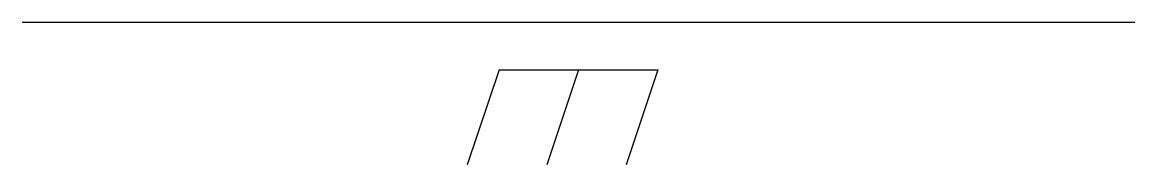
# Model space of a CAD drawing. Header units: millimetres. Extents: x 0 to 70, y -9 to 0.
import ezdxf

# ---------------------------------------------------------------- set-up
doc = ezdxf.new("R2010")
doc.units = ezdxf.units.MM
doc.layers.get('0').update_dxf_attribs({"lineweight": 25, "true_color": 0xffffff})

msp = doc.modelspace()

# ---------------------------------------------------------------- linework, layer by layer
for p, q in [((0, 0), (70, 0)), ((30, -3), (28, -9)), ((30, -3), (40, -3)), ((35, -3), (33, -9)), ((40, -3), (38, -9))]:
    msp.add_line(p, q)

doc.saveas('drawing.dxf')
